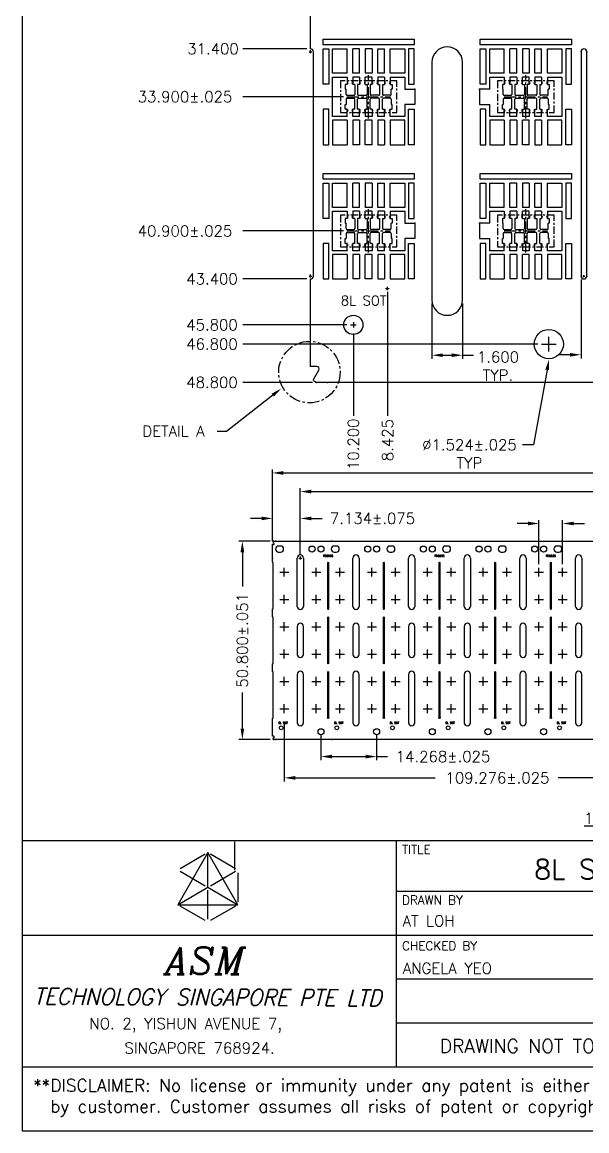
# Model space of a CAD drawing. Extents: x 289 to 470, y -62 to 34.
# Drawn here: x 289.2 to 318.7, y -62.4 to -4.6 of the extents above; entities that cross this region are included whole.
import ezdxf
from ezdxf.enums import TextEntityAlignment as Align

# ---------------------------------------------------------------- set-up
doc = ezdxf.new("R2010")
doc.units = 0
doc.header["$LTSCALE"] = 0.5
doc.header["$MEASUREMENT"] = 0
doc.linetypes.add('CENTER', pattern=[2, 1.25, -0.25, 0.25, -0.25])
doc.linetypes.add('CENTER2', pattern=[1.125, 0.75, -0.125, 0.125, -0.125])
doc.layers.add('1', color=7, linetype='CONTINUOUS')
doc.layers.add('1D', color=4, linetype='CONTINUOUS')
doc.styles.add('ABC', font='ITALIC')
doc.styles.add('RS', font='romans.shx')
doc.styles.add('SIMPLEX', font='SIMPLEX')
doc.styles.get("Standard").update_dxf_attribs({"font": 'SIMPLEX'})

msp = doc.modelspace()

# ---------------------------------------------------------------- linework, layer by layer
at = {"layer": '1'}
for p, q in [((304.942, -5.442), (309.702, -5.442)), ((304.942, -5.742), (304.942, -5.442)), ((309.702, -5.742), (304.942, -5.742)), ((309.702, -5.442), (309.702, -5.742)), ((313.142, -5.442), (317.902, -5.442)), ((313.142, -5.742), (313.142, -5.442)), ((317.902, -5.742), (313.142, -5.742)), ((317.902, -5.442), (317.902, -5.742)), ((304.942, -7.788), (304.942, -5.942)), ((304.942, -5.942), (305.242, -5.942)), ((305.242, -5.942), (305.242, -7.788)), ((305.442, -5.942), (306.197, -5.942)), ((305.442, -7.214), (305.442, -5.942)), ((306.197, -7.214), (306.197, -5.942)), ((306.497, -7.214), (306.497, -5.942)), ((306.847, -5.942), (306.497, -5.942)), ((306.847, -7.214), (306.847, -5.942)), ((307.147, -5.942), (307.147, -7.214)), ((307.497, -5.942), (307.147, -5.942)), ((307.497, -5.942), (307.497, -7.214)), ((307.797, -7.214), (307.797, -5.942)), ((308.147, -7.214), (308.147, -5.942)), ((308.447, -7.214), (308.447, -5.942)), ((308.447, -5.942), (309.202, -5.942)), ((309.202, -5.942), (309.202, -7.214)), ((309.402, -5.942), (309.402, -7.788)), ((309.702, -5.942), (309.402, -5.942)), ((309.702, -7.788), (309.702, -5.942)), ((313.142, -7.788), (313.142, -5.942)), ((313.142, -5.942), (313.442, -5.942)), ((313.442, -5.942), (313.442, -7.788)), ((313.642, -5.942), (314.397, -5.942)), ((313.642, -7.214), (313.642, -5.942)), ((314.397, -7.214), (314.397, -5.942)), ((314.697, -7.214), (314.697, -5.942)), ((315.047, -5.942), (314.697, -5.942)), ((315.047, -7.214), (315.047, -5.942)), ((315.347, -5.942), (315.347, -7.214)), ((315.697, -5.942), (315.347, -5.942)), ((315.697, -5.942), (315.697, -7.214)), ((315.997, -7.214), (315.997, -5.942)), ((316.347, -7.214), (316.347, -5.942)), ((316.647, -7.214), (316.647, -5.942)), ((316.647, -5.942), (317.402, -5.942)), ((317.402, -5.942), (317.402, -7.214)), ((317.902, -5.942), (317.602, -5.942)), ((317.602, -5.942), (317.602, -7.788)), ((317.902, -7.788), (317.902, -5.942)), ((306.197, -7.214), (305.442, -7.214)), ((305.442, -9.47), (305.442, -7.414)), ((305.442, -7.414), (306.197, -7.414)), ((306.197, -7.414), (306.197, -7.795)), ((306.847, -7.214), (306.497, -7.214)), ((306.847, -7.414), (306.497, -7.414)), ((306.497, -7.414), (306.497, -7.795)), ((306.847, -7.414), (306.847, -7.795)), ((307.497, -7.414), (307.147, -7.414)), ((307.147, -7.795), (307.147, -7.414)), ((307.497, -7.795), (307.497, -7.414)), ((308.147, -7.214), (307.797, -7.214)), ((308.147, -7.414), (307.797, -7.414)), ((307.797, -7.414), (307.797, -7.795)), ((308.147, -7.414), (308.147, -7.795)), ((309.202, -7.214), (308.447, -7.214)), ((308.447, -7.414), (309.202, -7.414)), ((308.447, -7.414), (308.447, -7.795)), ((309.202, -7.414), (309.202, -8.042)), ((314.397, -7.214), (313.642, -7.214)), ((313.642, -7.414), (314.397, -7.414)), ((313.642, -8.042), (313.642, -7.414)), ((314.397, -7.414), (314.397, -7.795)), ((315.047, -7.214), (314.697, -7.214)), ((315.047, -7.414), (314.697, -7.414)), ((314.697, -7.414), (314.697, -7.795)), ((315.047, -7.414), (315.047, -7.795)), ((315.697, -7.414), (315.347, -7.414)), ((315.347, -7.795), (315.347, -7.414)), ((315.697, -7.795), (315.697, -7.414)), ((316.347, -7.214), (315.997, -7.214)), ((316.347, -7.414), (315.997, -7.414)), ((315.997, -7.414), (315.997, -7.795)), ((316.347, -7.414), (316.347, -7.795)), ((317.402, -7.214), (316.647, -7.214)), ((316.647, -7.414), (317.402, -7.414)), ((316.647, -7.414), (316.647, -7.795)), ((317.402, -7.414), (317.402, -9.47)), ((305.242, -7.788), (304.942, -7.788)), ((306.197, -7.795), (306.098, -7.795)), ((306.098, -7.795), (306.098, -8.042)), ((306.098, -8.042), (306.147, -8.042)), ((306.147, -8.316), (306.147, -8.042)), ((306.596, -7.795), (306.497, -7.795)), ((306.596, -7.795), (306.596, -8.316)), ((306.847, -7.795), (306.748, -7.795)), ((306.748, -7.795), (306.748, -8.316)), ((307.147, -7.795), (307.246, -7.795)), ((307.246, -7.795), (307.246, -8.267)), ((307.246, -7.795), (307.246, -8.316)), ((307.497, -7.795), (307.398, -7.795)), ((307.398, -7.795), (307.398, -8.316)), ((307.398, -7.795), (307.398, -8.316)), ((307.797, -7.795), (307.896, -7.795)), ((307.896, -7.795), (307.896, -8.316)), ((308.048, -7.795), (308.147, -7.795)), ((308.048, -7.795), (308.048, -8.316)), ((308.447, -7.795), (308.546, -7.795)), ((308.546, -8.042), (308.497, -8.042)), ((308.497, -8.316), (308.497, -8.042)), ((308.546, -7.795), (308.546, -8.042)), ((309.202, -8.042), (309.736, -8.042)), ((309.402, -7.788), (309.702, -7.788)), ((309.736, -8.042), (309.736, -8.842)), ((313.108, -8.042), (313.108, -8.842)), ((313.642, -8.042), (313.108, -8.042)), ((313.442, -7.788), (313.142, -7.788)), ((314.397, -7.795), (314.298, -7.795)), ((314.298, -7.795), (314.298, -8.042)), ((314.298, -8.042), (314.347, -8.042)), ((314.347, -8.316), (314.347, -8.042)), ((314.796, -7.795), (314.697, -7.795)), ((314.796, -7.795), (314.796, -8.316)), ((315.047, -7.795), (314.948, -7.795)), ((314.948, -7.795), (314.948, -8.316)), ((315.347, -7.795), (315.446, -7.795)), ((315.446, -7.795), (315.446, -8.267)), ((315.446, -7.795), (315.446, -8.316)), ((315.697, -7.795), (315.598, -7.795)), ((315.598, -7.795), (315.598, -8.316)), ((315.598, -7.795), (315.598, -8.316)), ((315.997, -7.795), (316.096, -7.795)), ((316.096, -7.795), (316.096, -8.316)), ((316.248, -7.795), (316.347, -7.795)), ((316.248, -7.795), (316.248, -8.316)), ((316.647, -7.795), (316.746, -7.795)), ((316.746, -8.042), (316.697, -8.042)), ((316.697, -8.316), (316.697, -8.042)), ((316.746, -7.795), (316.746, -8.042)), ((317.602, -7.788), (317.902, -7.788)), ((306.147, -8.568), (306.147, -8.842)), ((306.197, -8.366), (306.546, -8.366)), ((306.197, -8.518), (306.546, -8.518)), ((306.596, -9.089), (306.596, -8.568)), ((306.748, -9.089), (306.748, -8.568)), ((306.798, -8.366), (307.196, -8.366)), ((306.798, -8.518), (307.196, -8.518)), ((307.246, -9.089), (307.246, -8.568)), ((307.246, -9.089), (307.246, -8.568)), ((307.398, -9.089), (307.398, -8.568)), ((307.398, -9.089), (307.398, -8.618)), ((307.846, -8.366), (307.448, -8.366)), ((307.846, -8.518), (307.448, -8.518)), ((307.896, -9.089), (307.896, -8.568)), ((308.048, -9.089), (308.048, -8.568)), ((308.447, -8.366), (308.098, -8.366)), ((308.447, -8.518), (308.098, -8.518)), ((308.497, -8.568), (308.497, -8.842)), ((314.347, -8.568), (314.347, -8.842)), ((314.397, -8.366), (314.746, -8.366)), ((314.397, -8.518), (314.746, -8.518)), ((314.796, -9.089), (314.796, -8.568)), ((314.948, -9.089), (314.948, -8.568)), ((314.998, -8.366), (315.396, -8.366)), ((314.998, -8.518), (315.396, -8.518)), ((315.446, -9.089), (315.446, -8.568)), ((315.446, -9.089), (315.446, -8.568)), ((315.598, -9.089), (315.598, -8.568)), ((315.598, -9.089), (315.598, -8.618)), ((316.046, -8.366), (315.648, -8.366)), ((316.046, -8.518), (315.648, -8.518)), ((316.096, -9.089), (316.096, -8.568)), ((316.248, -9.089), (316.248, -8.568)), ((316.647, -8.366), (316.298, -8.366)), ((316.647, -8.518), (316.298, -8.518)), ((316.697, -8.568), (316.697, -8.842)), ((304.942, -9.096), (304.942, -10.942)), ((305.242, -9.096), (304.942, -9.096)), ((305.242, -10.942), (305.242, -9.096)), ((306.098, -9.089), (306.098, -8.842)), ((306.098, -8.842), (306.147, -8.842)), ((306.197, -9.089), (306.098, -9.089)), ((306.197, -9.47), (306.197, -9.089)), ((306.497, -9.47), (306.497, -9.089)), ((306.596, -9.089), (306.497, -9.089)), ((306.847, -9.089), (306.748, -9.089)), ((306.847, -9.47), (306.847, -9.089)), ((307.147, -9.089), (307.147, -9.47)), ((307.147, -9.089), (307.246, -9.089)), ((307.497, -9.089), (307.398, -9.089)), ((307.497, -9.089), (307.497, -9.47)), ((307.797, -9.47), (307.797, -9.089)), ((307.797, -9.089), (307.896, -9.089)), ((308.048, -9.089), (308.147, -9.089)), ((308.147, -9.47), (308.147, -9.089)), ((308.447, -9.47), (308.447, -9.089)), ((308.447, -9.089), (308.546, -9.089)), ((308.546, -8.842), (308.497, -8.842)), ((308.546, -9.089), (308.546, -8.842)), ((309.736, -8.842), (309.202, -8.842)), ((309.202, -8.842), (309.202, -9.47)), ((309.402, -10.942), (309.402, -9.096)), ((309.402, -9.096), (309.702, -9.096)), ((309.702, -9.096), (309.702, -10.942)), ((313.108, -8.842), (313.642, -8.842)), ((313.142, -9.096), (313.142, -10.942)), ((313.442, -9.096), (313.142, -9.096)), ((313.442, -10.942), (313.442, -9.096)), ((313.642, -9.47), (313.642, -8.842)), ((314.298, -9.089), (314.298, -8.842)), ((314.298, -8.842), (314.347, -8.842)), ((314.397, -9.089), (314.298, -9.089)), ((314.397, -9.47), (314.397, -9.089)), ((314.697, -9.47), (314.697, -9.089)), ((314.796, -9.089), (314.697, -9.089)), ((315.047, -9.089), (314.948, -9.089)), ((315.047, -9.47), (315.047, -9.089)), ((315.347, -9.089), (315.347, -9.47)), ((315.347, -9.089), (315.446, -9.089)), ((315.697, -9.089), (315.598, -9.089)), ((315.697, -9.089), (315.697, -9.47)), ((315.997, -9.47), (315.997, -9.089)), ((315.997, -9.089), (316.096, -9.089)), ((316.248, -9.089), (316.347, -9.089)), ((316.347, -9.47), (316.347, -9.089)), ((316.647, -9.47), (316.647, -9.089)), ((316.647, -9.089), (316.746, -9.089)), ((316.746, -8.842), (316.697, -8.842)), ((316.746, -9.089), (316.746, -8.842)), ((317.602, -9.096), (317.902, -9.096)), ((317.602, -10.942), (317.602, -9.096)), ((317.902, -9.096), (317.902, -10.942)), ((306.197, -9.47), (305.442, -9.47)), ((306.197, -9.67), (305.442, -9.67)), ((305.442, -9.67), (305.442, -10.942)), ((306.197, -9.67), (306.197, -10.942)), ((306.847, -9.47), (306.497, -9.47)), ((306.497, -9.67), (306.497, -10.942)), ((306.847, -9.67), (306.497, -9.67)), ((306.847, -9.67), (306.847, -10.942)), ((307.497, -9.47), (307.147, -9.47)), ((307.147, -10.942), (307.147, -9.67)), ((307.497, -10.942), (307.497, -9.67)), ((308.147, -9.47), (307.797, -9.47)), ((307.797, -9.67), (307.797, -10.942)), ((308.147, -9.67), (307.797, -9.67)), ((308.147, -9.67), (308.147, -10.942)), ((309.202, -9.47), (308.447, -9.47)), ((308.447, -9.67), (308.447, -10.942)), ((309.202, -9.67), (308.447, -9.67)), ((309.202, -10.942), (309.202, -9.67)), ((314.397, -9.47), (313.642, -9.47)), ((314.397, -9.67), (313.642, -9.67)), ((313.642, -9.67), (313.642, -10.942)), ((314.397, -9.67), (314.397, -10.942)), ((315.047, -9.47), (314.697, -9.47)), ((314.697, -9.67), (314.697, -10.942)), ((315.047, -9.67), (314.697, -9.67)), ((315.047, -9.67), (315.047, -10.942)), ((315.697, -9.47), (315.347, -9.47)), ((315.347, -10.942), (315.347, -9.67)), ((315.697, -10.942), (315.697, -9.67)), ((316.347, -9.47), (315.997, -9.47)), ((315.997, -9.67), (315.997, -10.942)), ((316.347, -9.67), (315.997, -9.67)), ((316.347, -9.67), (316.347, -10.942)), ((317.402, -9.47), (316.647, -9.47)), ((316.647, -9.67), (316.647, -10.942)), ((317.402, -9.67), (316.647, -9.67)), ((317.402, -10.942), (317.402, -9.67)), ((304.942, -10.942), (305.242, -10.942)), ((305.442, -10.942), (306.197, -10.942)), ((306.847, -10.942), (306.497, -10.942)), ((307.497, -10.942), (307.147, -10.942)), ((308.447, -10.942), (309.202, -10.942)), ((309.702, -10.942), (309.402, -10.942)), ((313.142, -10.942), (313.442, -10.942)), ((313.642, -10.942), (314.397, -10.942)), ((315.047, -10.942), (314.697, -10.942)), ((315.697, -10.942), (315.347, -10.942)), ((316.647, -10.942), (317.402, -10.942)), ((317.902, -10.942), (317.602, -10.942)), ((304.942, -12.442), (309.702, -12.442)), ((304.942, -12.742), (304.942, -12.442)), ((309.702, -12.442), (309.702, -12.742)), ((313.142, -12.442), (317.902, -12.442)), ((313.142, -12.742), (313.142, -12.442)), ((317.902, -12.442), (317.902, -12.742)), ((309.702, -12.742), (304.942, -12.742)), ((304.942, -14.788), (304.942, -12.942)), ((304.942, -12.942), (305.242, -12.942)), ((305.242, -12.942), (305.242, -14.788)), ((305.442, -12.942), (306.197, -12.942)), ((305.442, -14.214), (305.442, -12.942)), ((306.197, -14.214), (306.197, -12.942)), ((306.497, -14.214), (306.497, -12.942)), ((306.847, -12.942), (306.497, -12.942)), ((306.847, -14.214), (306.847, -12.942)), ((307.147, -12.942), (307.147, -14.214)), ((307.497, -12.942), (307.147, -12.942)), ((307.497, -12.942), (307.497, -14.214)), ((307.797, -14.214), (307.797, -12.942)), ((308.147, -14.214), (308.147, -12.942)), ((308.447, -14.214), (308.447, -12.942)), ((308.447, -12.942), (309.202, -12.942)), ((309.202, -12.942), (309.202, -14.214)), ((309.402, -12.942), (309.402, -14.788)), ((309.702, -12.942), (309.402, -12.942)), ((309.702, -14.788), (309.702, -12.942)), ((317.902, -12.742), (313.142, -12.742)), ((313.142, -14.788), (313.142, -12.942)), ((313.142, -12.942), (313.442, -12.942)), ((313.442, -12.942), (313.442, -14.788)), ((313.642, -12.942), (314.397, -12.942)), ((313.642, -14.214), (313.642, -12.942)), ((314.397, -14.214), (314.397, -12.942)), ((314.697, -14.214), (314.697, -12.942)), ((315.047, -12.942), (314.697, -12.942)), ((315.047, -14.214), (315.047, -12.942)), ((315.347, -12.942), (315.347, -14.214)), ((315.697, -12.942), (315.347, -12.942)), ((315.697, -12.942), (315.697, -14.214)), ((315.997, -14.214), (315.997, -12.942)), ((316.347, -14.214), (316.347, -12.942)), ((316.647, -14.214), (316.647, -12.942)), ((316.647, -12.942), (317.402, -12.942)), ((317.402, -12.942), (317.402, -14.214)), ((317.902, -12.942), (317.602, -12.942)), ((317.602, -12.942), (317.602, -14.788)), ((317.902, -14.788), (317.902, -12.942)), ((306.197, -14.214), (305.442, -14.214)), ((305.442, -16.47), (305.442, -14.414)), ((305.442, -14.414), (306.197, -14.414)), ((306.197, -14.414), (306.197, -14.795)), ((306.847, -14.214), (306.497, -14.214)), ((306.847, -14.414), (306.497, -14.414)), ((306.497, -14.414), (306.497, -14.795)), ((306.847, -14.414), (306.847, -14.795)), ((307.497, -14.414), (307.147, -14.414)), ((307.147, -14.795), (307.147, -14.414)), ((307.497, -14.795), (307.497, -14.414)), ((308.147, -14.214), (307.797, -14.214)), ((308.147, -14.414), (307.797, -14.414)), ((307.797, -14.414), (307.797, -14.795)), ((308.147, -14.414), (308.147, -14.795)), ((309.202, -14.214), (308.447, -14.214)), ((308.447, -14.414), (309.202, -14.414)), ((308.447, -14.414), (308.447, -14.795)), ((309.202, -14.414), (309.202, -15.042)), ((314.397, -14.214), (313.642, -14.214)), ((313.642, -14.414), (314.397, -14.414)), ((313.642, -15.042), (313.642, -14.414)), ((314.397, -14.414), (314.397, -14.795)), ((315.047, -14.214), (314.697, -14.214)), ((315.047, -14.414), (314.697, -14.414)), ((314.697, -14.414), (314.697, -14.795)), ((315.047, -14.414), (315.047, -14.795)), ((315.697, -14.414), (315.347, -14.414)), ((315.347, -14.795), (315.347, -14.414)), ((315.697, -14.795), (315.697, -14.414)), ((316.347, -14.214), (315.997, -14.214)), ((316.347, -14.414), (315.997, -14.414)), ((315.997, -14.414), (315.997, -14.795)), ((316.347, -14.414), (316.347, -14.795)), ((317.402, -14.214), (316.647, -14.214)), ((316.647, -14.414), (317.402, -14.414)), ((316.647, -14.414), (316.647, -14.795)), ((317.402, -14.414), (317.402, -16.47)), ((305.242, -14.788), (304.942, -14.788)), ((306.197, -14.795), (306.098, -14.795)), ((306.098, -14.795), (306.098, -15.042)), ((306.596, -14.795), (306.497, -14.795)), ((306.596, -14.795), (306.596, -15.316)), ((306.847, -14.795), (306.748, -14.795)), ((306.748, -14.795), (306.748, -15.316)), ((307.147, -14.795), (307.246, -14.795)), ((307.246, -14.795), (307.246, -15.267)), ((307.246, -14.795), (307.246, -15.316)), ((307.497, -14.795), (307.398, -14.795)), ((307.398, -14.795), (307.398, -15.316)), ((307.398, -14.795), (307.398, -15.316)), ((307.797, -14.795), (307.896, -14.795)), ((307.896, -14.795), (307.896, -15.316)), ((308.048, -14.795), (308.147, -14.795)), ((308.048, -14.795), (308.048, -15.316)), ((308.447, -14.795), (308.546, -14.795)), ((308.546, -14.795), (308.546, -15.042)), ((309.402, -14.788), (309.702, -14.788)), ((313.442, -14.788), (313.142, -14.788)), ((314.397, -14.795), (314.298, -14.795)), ((314.298, -14.795), (314.298, -15.042)), ((314.796, -14.795), (314.697, -14.795)), ((314.796, -14.795), (314.796, -15.316)), ((315.047, -14.795), (314.948, -14.795)), ((314.948, -14.795), (314.948, -15.316)), ((315.347, -14.795), (315.446, -14.795)), ((315.446, -14.795), (315.446, -15.267)), ((315.446, -14.795), (315.446, -15.316)), ((315.697, -14.795), (315.598, -14.795)), ((315.598, -14.795), (315.598, -15.316)), ((315.598, -14.795), (315.598, -15.316)), ((315.997, -14.795), (316.096, -14.795)), ((316.096, -14.795), (316.096, -15.316)), ((316.248, -14.795), (316.347, -14.795)), ((316.248, -14.795), (316.248, -15.316)), ((316.647, -14.795), (316.746, -14.795)), ((316.746, -14.795), (316.746, -15.042)), ((317.602, -14.788), (317.902, -14.788)), ((306.098, -15.042), (306.147, -15.042)), ((306.147, -15.316), (306.147, -15.042)), ((306.147, -15.568), (306.147, -15.842)), ((306.197, -15.366), (306.546, -15.366)), ((306.197, -15.518), (306.546, -15.518)), ((306.596, -16.089), (306.596, -15.568)), ((306.748, -16.089), (306.748, -15.568)), ((306.798, -15.366), (307.196, -15.366)), ((306.798, -15.518), (307.196, -15.518)), ((307.246, -16.089), (307.246, -15.568)), ((307.246, -16.089), (307.246, -15.568)), ((307.398, -16.089), (307.398, -15.568)), ((307.846, -15.366), (307.448, -15.366)), ((307.846, -15.518), (307.448, -15.518)), ((307.896, -16.089), (307.896, -15.568)), ((308.048, -16.089), (308.048, -15.568)), ((308.447, -15.366), (308.098, -15.366)), ((308.447, -15.518), (308.098, -15.518)), ((308.546, -15.042), (308.497, -15.042)), ((308.497, -15.316), (308.497, -15.042)), ((308.497, -15.568), (308.497, -15.842)), ((309.202, -15.042), (309.736, -15.042)), ((309.736, -15.042), (309.736, -15.842)), ((313.108, -15.042), (313.108, -15.842)), ((313.642, -15.042), (313.108, -15.042)), ((314.298, -15.042), (314.347, -15.042)), ((314.347, -15.316), (314.347, -15.042)), ((314.347, -15.568), (314.347, -15.842)), ((314.397, -15.366), (314.746, -15.366)), ((314.397, -15.518), (314.746, -15.518)), ((314.796, -16.089), (314.796, -15.568)), ((314.948, -16.089), (314.948, -15.568)), ((314.998, -15.366), (315.396, -15.366)), ((314.998, -15.518), (315.396, -15.518)), ((315.446, -16.089), (315.446, -15.568)), ((315.446, -16.089), (315.446, -15.568)), ((315.598, -16.089), (315.598, -15.568)), ((316.046, -15.366), (315.648, -15.366)), ((316.046, -15.518), (315.648, -15.518)), ((316.096, -16.089), (316.096, -15.568)), ((316.248, -16.089), (316.248, -15.568)), ((316.647, -15.366), (316.298, -15.366)), ((316.647, -15.518), (316.298, -15.518)), ((316.746, -15.042), (316.697, -15.042)), ((316.697, -15.316), (316.697, -15.042)), ((316.697, -15.568), (316.697, -15.842)), ((304.942, -16.096), (304.942, -17.942)), ((305.242, -16.096), (304.942, -16.096)), ((305.242, -17.942), (305.242, -16.096)), ((306.098, -16.089), (306.098, -15.842)), ((306.098, -15.842), (306.147, -15.842)), ((306.197, -16.089), (306.098, -16.089)), ((306.197, -16.47), (306.197, -16.089)), ((306.497, -16.47), (306.497, -16.089)), ((306.596, -16.089), (306.497, -16.089)), ((306.847, -16.089), (306.748, -16.089)), ((306.847, -16.47), (306.847, -16.089)), ((307.147, -16.089), (307.147, -16.47)), ((307.147, -16.089), (307.246, -16.089)), ((307.398, -16.089), (307.398, -15.618)), ((307.497, -16.089), (307.398, -16.089)), ((307.497, -16.089), (307.497, -16.47)), ((307.797, -16.47), (307.797, -16.089)), ((307.797, -16.089), (307.896, -16.089)), ((308.048, -16.089), (308.147, -16.089)), ((308.147, -16.47), (308.147, -16.089)), ((308.447, -16.47), (308.447, -16.089)), ((308.447, -16.089), (308.546, -16.089)), ((308.546, -15.842), (308.497, -15.842)), ((308.546, -16.089), (308.546, -15.842)), ((309.736, -15.842), (309.202, -15.842)), ((309.202, -15.842), (309.202, -16.47)), ((309.402, -17.942), (309.402, -16.096)), ((309.402, -16.096), (309.702, -16.096)), ((309.702, -16.096), (309.702, -17.942)), ((313.108, -15.842), (313.642, -15.842)), ((313.142, -16.096), (313.142, -17.942)), ((313.442, -16.096), (313.142, -16.096)), ((313.442, -17.942), (313.442, -16.096)), ((313.642, -16.47), (313.642, -15.842)), ((314.298, -16.089), (314.298, -15.842)), ((314.298, -15.842), (314.347, -15.842)), ((314.397, -16.089), (314.298, -16.089)), ((314.397, -16.47), (314.397, -16.089)), ((314.697, -16.47), (314.697, -16.089)), ((314.796, -16.089), (314.697, -16.089)), ((315.047, -16.089), (314.948, -16.089)), ((315.047, -16.47), (315.047, -16.089)), ((315.347, -16.089), (315.347, -16.47)), ((315.347, -16.089), (315.446, -16.089)), ((315.598, -16.089), (315.598, -15.618)), ((315.697, -16.089), (315.598, -16.089)), ((315.697, -16.089), (315.697, -16.47)), ((315.997, -16.47), (315.997, -16.089)), ((315.997, -16.089), (316.096, -16.089)), ((316.248, -16.089), (316.347, -16.089)), ((316.347, -16.47), (316.347, -16.089)), ((316.647, -16.47), (316.647, -16.089)), ((316.647, -16.089), (316.746, -16.089)), ((316.746, -15.842), (316.697, -15.842)), ((316.746, -16.089), (316.746, -15.842)), ((317.602, -16.096), (317.902, -16.096)), ((317.602, -17.942), (317.602, -16.096)), ((317.902, -16.096), (317.902, -17.942)), ((306.197, -16.47), (305.442, -16.47)), ((306.197, -16.67), (305.442, -16.67)), ((305.442, -16.67), (305.442, -17.942)), ((306.197, -16.67), (306.197, -17.942)), ((306.847, -16.47), (306.497, -16.47)), ((306.497, -16.67), (306.497, -17.942)), ((306.847, -16.67), (306.497, -16.67)), ((306.847, -16.67), (306.847, -17.942)), ((307.497, -16.47), (307.147, -16.47)), ((307.147, -17.942), (307.147, -16.67)), ((307.497, -17.942), (307.497, -16.67)), ((308.147, -16.47), (307.797, -16.47)), ((307.797, -16.67), (307.797, -17.942)), ((308.147, -16.67), (307.797, -16.67)), ((308.147, -16.67), (308.147, -17.942)), ((309.202, -16.47), (308.447, -16.47)), ((308.447, -16.67), (308.447, -17.942)), ((309.202, -16.67), (308.447, -16.67)), ((309.202, -17.942), (309.202, -16.67)), ((314.397, -16.47), (313.642, -16.47)), ((314.397, -16.67), (313.642, -16.67)), ((313.642, -16.67), (313.642, -17.942)), ((314.397, -16.67), (314.397, -17.942)), ((315.047, -16.47), (314.697, -16.47)), ((314.697, -16.67), (314.697, -17.942)), ((315.047, -16.67), (314.697, -16.67)), ((315.047, -16.67), (315.047, -17.942)), ((315.697, -16.47), (315.347, -16.47)), ((315.347, -17.942), (315.347, -16.67)), ((315.697, -17.942), (315.697, -16.67)), ((316.347, -16.47), (315.997, -16.47)), ((315.997, -16.67), (315.997, -17.942)), ((316.347, -16.67), (315.997, -16.67)), ((316.347, -16.67), (316.347, -17.942)), ((317.402, -16.47), (316.647, -16.47)), ((316.647, -16.67), (316.647, -17.942)), ((317.402, -16.67), (316.647, -16.67)), ((317.402, -17.942), (317.402, -16.67)), ((304.942, -17.942), (305.242, -17.942)), ((305.442, -17.942), (306.197, -17.942)), ((306.847, -17.942), (306.497, -17.942)), ((307.497, -17.942), (307.147, -17.942)), ((308.447, -17.942), (309.202, -17.942)), ((309.702, -17.942), (309.402, -17.942)), ((313.142, -17.942), (313.442, -17.942)), ((313.642, -17.942), (314.397, -17.942)), ((315.047, -17.942), (314.697, -17.942)), ((315.697, -17.942), (315.347, -17.942)), ((316.647, -17.942), (317.402, -17.942)), ((317.902, -17.942), (317.602, -17.942)), ((302.728, -31.878), (302.624, -31.878)), ((302.624, -32.188), (302.728, -32.188)), ((305.632, -31.878), (305.529, -31.878)), ((305.632, -31.878), (305.529, -31.878)), ((305.529, -32.188), (305.632, -32.188)), ((305.529, -32.188), (305.632, -32.188)), ((308.537, -31.878), (308.433, -31.878)), ((308.537, -31.878), (308.433, -31.878)), ((308.433, -32.188), (308.537, -32.188)), ((308.433, -32.188), (308.537, -32.188)), ((311.441, -31.878), (311.338, -31.878)), ((311.441, -31.878), (311.338, -31.878)), ((311.338, -32.188), (311.441, -32.188)), ((311.338, -32.188), (311.441, -32.188)), ((314.346, -31.878), (314.242, -31.878)), ((314.346, -31.878), (314.242, -31.878)), ((314.242, -32.188), (314.346, -32.188)), ((314.242, -32.188), (314.346, -32.188)), ((317.25, -31.878), (317.147, -31.878)), ((317.25, -31.878), (317.147, -31.878)), ((317.147, -32.188), (317.25, -32.188)), ((317.147, -32.188), (317.25, -32.188)), ((303.592, -35.026), (303.592, -32.501)), ((303.918, -32.501), (303.918, -35.026)), ((306.496, -35.026), (306.496, -32.501)), ((306.822, -32.501), (306.822, -35.026)), ((309.401, -35.026), (309.401, -32.501)), ((309.727, -32.501), (309.727, -35.026)), ((312.306, -35.026), (312.306, -32.501)), ((312.631, -32.501), (312.631, -35.026)), ((315.21, -35.026), (315.21, -32.501)), ((315.536, -32.501), (315.536, -35.026)), ((318.115, -35.026), (318.115, -32.501)), ((318.44, -32.501), (318.44, -35.026)), ((303.592, -36.064), (303.592, -37.53)), ((303.918, -37.53), (303.918, -36.064)), ((306.496, -36.064), (306.496, -37.53)), ((306.822, -37.53), (306.822, -36.064)), ((309.401, -36.064), (309.401, -37.53)), ((309.727, -37.53), (309.727, -36.064)), ((312.306, -36.064), (312.306, -37.53)), ((312.631, -37.53), (312.631, -36.064)), ((315.21, -36.064), (315.21, -37.53)), ((315.536, -37.53), (315.536, -36.064)), ((318.115, -36.064), (318.115, -37.53)), ((318.44, -37.53), (318.44, -36.064)), ((303.592, -38.568), (303.592, -41.092)), ((303.918, -41.092), (303.918, -38.568)), ((306.496, -38.568), (306.496, -41.092)), ((306.822, -41.092), (306.822, -38.568)), ((309.401, -38.568), (309.401, -41.092)), ((309.727, -41.092), (309.727, -38.568)), ((312.306, -38.568), (312.306, -41.092)), ((312.631, -41.092), (312.631, -38.568)), ((315.21, -38.568), (315.21, -41.092)), ((315.536, -41.092), (315.536, -38.568)), ((318.115, -38.568), (318.115, -41.092)), ((318.44, -41.092), (318.44, -38.568))]:
    msp.add_line(p, q, dxfattribs=at)
at = {"layer": '1', "linetype": 'Continuous'}
for p, q in [((318.406, -6.092), (318.406, -17.792)), ((318.706, -17.792), (318.706, -6.092)), ((310.622, -6.642), (310.622, -19.042)), ((312.222, -19.042), (312.222, -6.642))]:
    msp.add_line(p, q, dxfattribs=at)
msp.add_lwpolyline([(329.169, -23.342), (304.577, -23.342), (304.491, -23.292, -0.414214), (304.454, -23.156), (304.72, -22.695, 0.57735), (304.61, -22.504), (304.288, -22.504), (304.288, -17.942, 0.414214), (304.438, -17.792), (304.438, -6.092, 0.414214), (304.288, -5.942), (304.288, -3.942, 0.414214)], format="xyb", dxfattribs=at)
at = {"layer": '1'}
for points in [[(307.797, -5.942), (308.147, -5.942)], [(315.997, -5.942), (316.347, -5.942)], [(307.497, -7.214), (307.147, -7.214)], [(315.697, -7.214), (315.347, -7.214)], [(307.497, -9.67), (307.147, -9.67)], [(315.697, -9.67), (315.347, -9.67)], [(307.797, -10.942), (308.147, -10.942)], [(315.997, -10.942), (316.347, -10.942)], [(307.797, -12.942), (308.147, -12.942)], [(315.997, -12.942), (316.347, -12.942)], [(307.497, -14.214), (307.147, -14.214)], [(315.697, -14.214), (315.347, -14.214)], [(307.497, -16.67), (307.147, -16.67)], [(315.697, -16.67), (315.347, -16.67)], [(307.797, -17.942), (308.147, -17.942)], [(315.997, -17.942), (316.347, -17.942)]]:
    msp.add_lwpolyline(points, dxfattribs=at)
msp.add_lwpolyline([(348.717, -41.968), (302.361, -41.968), (302.344, -41.957, -0.414214), (302.336, -41.93), (302.39, -41.836, 0.57735), (302.368, -41.797), (302.302, -41.797), (302.302, -40.868, 0.414214), (302.333, -40.838), (302.333, -38.456, 0.414214), (302.302, -38.425), (302.302, -38.018, 0.414214), (302.333, -37.988), (302.333, -35.606, 0.414214), (302.302, -35.575), (302.302, -35.168, 0.414214), (302.333, -35.138), (302.333, -32.756, 0.414214), (302.302, -32.725), (302.302, -31.797), (302.368, -31.797, 0.57735), (302.39, -31.758), (302.336, -31.664, -0.414214), (302.344, -31.636), (302.361, -31.626), (348.717, -31.626)], format="xyb", dxfattribs=at)
for points in [[(305.177, -32.756), (305.177, -35.138, 1), (305.238, -35.138), (305.238, -32.756, 1)], [(308.081, -32.756), (308.081, -35.138, 1), (308.142, -35.138), (308.142, -32.756, 1)], [(310.986, -32.756), (310.986, -35.138, 1), (311.047, -35.138), (311.047, -32.756, 1)], [(313.89, -32.756), (313.89, -35.138, 1), (313.951, -35.138), (313.951, -32.756, 1)], [(316.795, -32.756), (316.795, -35.138, 1), (316.856, -35.138), (316.856, -32.756, 1)], [(305.238, -37.988), (305.238, -35.606, 1), (305.177, -35.606), (305.177, -37.988, 1)], [(308.142, -37.988), (308.142, -35.606, 1), (308.081, -35.606), (308.081, -37.988, 1)], [(311.047, -37.988), (311.047, -35.606, 1), (310.986, -35.606), (310.986, -37.988, 1)], [(313.951, -37.988), (313.951, -35.606, 1), (313.89, -35.606), (313.89, -37.988, 1)], [(316.856, -37.988), (316.856, -35.606, 1), (316.795, -35.606), (316.795, -37.988, 1)], [(305.177, -40.838, 1), (305.238, -40.838), (305.238, -38.456, 1), (305.177, -38.456)], [(308.081, -40.838, 1), (308.142, -40.838), (308.142, -38.456, 1), (308.081, -38.456)], [(310.986, -40.838, 1), (311.047, -40.838), (311.047, -38.456, 1), (310.986, -38.456)], [(313.89, -40.838, 1), (313.951, -40.838), (313.951, -38.456, 1), (313.89, -38.456)], [(316.795, -40.838, 1), (316.856, -40.838), (316.856, -38.456, 1), (316.795, -38.456)]]:
    msp.add_lwpolyline(points, format="xyb", close=True, dxfattribs=at)
at = {"layer": '1', "linetype": 'Continuous'}
for centre, radius in [((306.522, -20.342), 0.5), ((316.722, -21.342), 0.762), ((304.368, -32.033), 0.155), ((307.273, -32.033), 0.155), ((310.177, -32.033), 0.155), ((313.082, -32.033), 0.155), ((315.987, -32.033), 0.155)]:
    msp.add_circle(centre, radius, dxfattribs=at)
at = {"layer": '1'}
for centre, radius in [((304.834, -32.033), 0.155), ((307.738, -32.033), 0.155), ((310.643, -32.033), 0.155), ((313.547, -32.033), 0.155), ((316.452, -32.033), 0.155), ((302.757, -41.357), 0.102), ((304.834, -41.56), 0.155), ((305.662, -41.357), 0.102), ((307.738, -41.56), 0.155), ((308.566, -41.357), 0.102), ((310.643, -41.56), 0.155), ((311.471, -41.357), 0.102), ((313.547, -41.56), 0.155), ((314.376, -41.357), 0.102), ((316.452, -41.56), 0.155), ((317.28, -41.357), 0.102)]:
    msp.add_circle(centre, radius, dxfattribs=at)
at = {"layer": '1', "linetype": 'Continuous'}
for centre, radius, start, end in [((311.422, -6.642), 0.8, 0, 180), ((318.556, -6.092), 0.15, 0, 180), ((318.556, -17.792), 0.15, 180, 0), ((311.422, -19.042), 0.8, 180, 0)]:
    msp.add_arc(centre, radius, start, end, dxfattribs=at)
at = {"layer": '1'}
for centre, radius, start, end in [((306.197, -7.717), 0.05, 270, 90), ((306.497, -7.717), 0.05, 90, 270), ((306.847, -7.717), 0.05, 270, 90), ((307.147, -7.717), 0.05, 90, 270), ((307.497, -7.717), 0.05, 270, 90), ((307.797, -7.717), 0.05, 90, 270), ((308.147, -7.717), 0.05, 270, 90), ((308.447, -7.717), 0.05, 90, 270), ((314.397, -7.717), 0.05, 270, 90), ((314.697, -7.717), 0.05, 90, 270), ((315.047, -7.717), 0.05, 270, 90), ((315.347, -7.717), 0.05, 90, 270), ((315.697, -7.717), 0.05, 270, 90), ((315.997, -7.717), 0.05, 90, 270), ((316.347, -7.717), 0.05, 270, 90), ((316.647, -7.717), 0.05, 90, 270), ((306.197, -8.316), 0.05, 180, 270), ((306.197, -8.568), 0.05, 90, 180), ((306.546, -8.316), 0.05, 270, 0), ((306.546, -8.568), 0.05, 360, 90), ((306.798, -8.316), 0.05, 180, 270), ((306.798, -8.568), 0.05, 90, 180), ((307.196, -8.316), 0.05, 270, 360), ((307.196, -8.568), 0.05, 360, 90), ((307.448, -8.316), 0.05, 180, 270), ((307.448, -8.568), 0.05, 90, 180), ((307.846, -8.316), 0.05, 270, 0), ((307.846, -8.568), 0.05, 360, 90), ((308.098, -8.316), 0.05, 180, 270), ((308.098, -8.568), 0.05, 90, 180), ((308.447, -8.316), 0.05, 270, 0), ((308.447, -8.568), 0.05, 0, 90), ((314.397, -8.316), 0.05, 180, 270), ((314.397, -8.568), 0.05, 90, 180), ((314.746, -8.316), 0.05, 270, 0), ((314.746, -8.568), 0.05, 360, 90), ((314.998, -8.316), 0.05, 180, 270), ((314.998, -8.568), 0.05, 90, 180), ((315.396, -8.316), 0.05, 270, 360), ((315.396, -8.568), 0.05, 360, 90), ((315.648, -8.316), 0.05, 180, 270), ((315.648, -8.568), 0.05, 90, 180), ((316.046, -8.316), 0.05, 270, 0), ((316.046, -8.568), 0.05, 360, 90), ((316.298, -8.316), 0.05, 180, 270), ((316.298, -8.568), 0.05, 90, 180), ((316.647, -8.316), 0.05, 270, 0), ((316.647, -8.568), 0.05, 0, 90), ((306.197, -9.167), 0.05, 270, 90), ((306.497, -9.167), 0.05, 90, 270), ((306.847, -9.167), 0.05, 270, 90), ((307.147, -9.167), 0.05, 90, 270), ((307.497, -9.167), 0.05, 270, 90), ((307.797, -9.167), 0.05, 90, 270), ((308.147, -9.167), 0.05, 270, 90), ((308.447, -9.167), 0.05, 90, 270), ((314.397, -9.167), 0.05, 270, 90), ((314.697, -9.167), 0.05, 90, 270), ((315.047, -9.167), 0.05, 270, 90), ((315.347, -9.167), 0.05, 90, 270), ((315.697, -9.167), 0.05, 270, 90), ((315.997, -9.167), 0.05, 90, 270), ((316.347, -9.167), 0.05, 270, 90), ((316.647, -9.167), 0.05, 90, 270), ((306.197, -14.717), 0.05, 270, 90), ((306.497, -14.717), 0.05, 90, 270), ((306.847, -14.717), 0.05, 270, 90), ((307.147, -14.717), 0.05, 90, 270), ((307.497, -14.717), 0.05, 270, 90), ((307.797, -14.717), 0.05, 90, 270), ((308.147, -14.717), 0.05, 270, 90), ((308.447, -14.717), 0.05, 90, 270), ((314.397, -14.717), 0.05, 270, 90), ((314.697, -14.717), 0.05, 90, 270), ((315.047, -14.717), 0.05, 270, 90), ((315.347, -14.717), 0.05, 90, 270), ((315.697, -14.717), 0.05, 270, 90), ((315.997, -14.717), 0.05, 90, 270), ((316.347, -14.717), 0.05, 270, 90), ((316.647, -14.717), 0.05, 90, 270), ((306.197, -15.316), 0.05, 180, 270), ((306.197, -15.568), 0.05, 90, 180), ((306.546, -15.316), 0.05, 270, 0), ((306.546, -15.568), 0.05, 360, 90), ((306.798, -15.316), 0.05, 180, 270), ((306.798, -15.568), 0.05, 90, 180), ((307.196, -15.316), 0.05, 270, 360), ((307.196, -15.568), 0.05, 360, 90), ((307.448, -15.316), 0.05, 180, 270), ((307.448, -15.568), 0.05, 90, 180), ((307.846, -15.316), 0.05, 270, 0), ((307.846, -15.568), 0.05, 360, 90), ((308.098, -15.316), 0.05, 180, 270), ((308.098, -15.568), 0.05, 90, 180), ((308.447, -15.316), 0.05, 270, 0), ((308.447, -15.568), 0.05, 0, 90), ((314.397, -15.316), 0.05, 180, 270), ((314.397, -15.568), 0.05, 90, 180), ((314.746, -15.316), 0.05, 270, 0), ((314.746, -15.568), 0.05, 360, 90), ((314.998, -15.316), 0.05, 180, 270), ((314.998, -15.568), 0.05, 90, 180), ((315.396, -15.316), 0.05, 270, 360), ((315.396, -15.568), 0.05, 360, 90), ((315.648, -15.316), 0.05, 180, 270), ((315.648, -15.568), 0.05, 90, 180), ((316.046, -15.316), 0.05, 270, 0), ((316.046, -15.568), 0.05, 360, 90), ((316.298, -15.316), 0.05, 180, 270), ((316.298, -15.568), 0.05, 90, 180), ((316.647, -15.316), 0.05, 270, 0), ((316.647, -15.568), 0.05, 0, 90), ((306.197, -16.167), 0.05, 270, 90), ((306.497, -16.167), 0.05, 90, 270), ((306.847, -16.167), 0.05, 270, 90), ((307.147, -16.167), 0.05, 90, 270), ((307.497, -16.167), 0.05, 270, 90), ((307.797, -16.167), 0.05, 90, 270), ((308.147, -16.167), 0.05, 270, 90), ((308.447, -16.167), 0.05, 90, 270), ((314.397, -16.167), 0.05, 270, 90), ((314.697, -16.167), 0.05, 90, 270), ((315.047, -16.167), 0.05, 270, 90), ((315.347, -16.167), 0.05, 90, 270), ((315.697, -16.167), 0.05, 270, 90), ((315.997, -16.167), 0.05, 90, 270), ((316.347, -16.167), 0.05, 270, 90), ((316.647, -16.167), 0.05, 90, 270), ((302.624, -32.033), 0.155, 90, 270), ((302.728, -32.033), 0.155, 270, 90), ((303.755, -32.501), 0.163, 0, 180), ((305.529, -32.033), 0.155, 90, 270), ((305.529, -32.033), 0.155, 90, 270), ((305.632, -32.033), 0.155, 270, 90), ((305.632, -32.033), 0.155, 270, 90), ((306.659, -32.501), 0.163, 0, 180), ((308.433, -32.033), 0.155, 90, 270), ((308.433, -32.033), 0.155, 90, 270), ((308.537, -32.033), 0.155, 270, 90), ((308.537, -32.033), 0.155, 270, 90), ((309.564, -32.501), 0.163, 0, 180), ((311.338, -32.033), 0.155, 90, 270), ((311.338, -32.033), 0.155, 90, 270), ((311.441, -32.033), 0.155, 270, 90), ((311.441, -32.033), 0.155, 270, 90), ((312.468, -32.501), 0.163, 0, 180), ((314.242, -32.033), 0.155, 90, 270), ((314.242, -32.033), 0.155, 90, 270), ((314.346, -32.033), 0.155, 270, 90), ((314.346, -32.033), 0.155, 270, 90), ((315.373, -32.501), 0.163, 0, 180), ((317.147, -32.033), 0.155, 90, 270), ((317.147, -32.033), 0.155, 90, 270), ((317.25, -32.033), 0.155, 270, 90), ((317.25, -32.033), 0.155, 270, 90), ((318.278, -32.501), 0.163, 0, 180), ((303.755, -35.026), 0.163, 180, 0), ((306.659, -35.026), 0.163, 180, 0), ((309.564, -35.026), 0.163, 180, 0), ((312.468, -35.026), 0.163, 180, 0), ((315.373, -35.026), 0.163, 180, 0), ((318.278, -35.026), 0.163, 180, 0), ((303.755, -36.064), 0.163, 0, 180), ((306.659, -36.064), 0.163, 0, 180), ((309.564, -36.064), 0.163, 0, 180), ((312.468, -36.064), 0.163, 0, 180), ((315.373, -36.064), 0.163, 0, 180), ((318.278, -36.064), 0.163, 0, 180), ((303.755, -37.53), 0.163, 180, 0), ((306.659, -37.53), 0.163, 180, 0), ((309.564, -37.53), 0.163, 180, 0), ((312.468, -37.53), 0.163, 180, 0), ((315.373, -37.53), 0.163, 180, 0), ((318.278, -37.53), 0.163, 180, 0), ((303.755, -38.568), 0.163, 0, 180), ((306.659, -38.568), 0.163, 0, 180), ((309.564, -38.568), 0.163, 0, 180), ((312.468, -38.568), 0.163, 0, 180), ((315.373, -38.568), 0.163, 0, 180), ((318.278, -38.568), 0.163, 0, 180), ((303.755, -41.092), 0.163, 180, 0), ((306.659, -41.092), 0.163, 180, 0), ((309.564, -41.092), 0.163, 180, 0), ((312.468, -41.092), 0.163, 180, 0), ((315.373, -41.092), 0.163, 180, 0), ((318.278, -41.092), 0.163, 180, 0)]:
    msp.add_arc(centre, radius, start, end, dxfattribs=at)
at = {"layer": '1', "linetype": 'Continuous'}
for p in [(318.406, -6.092), (318.706, -6.092), (318.406, -17.792), (318.706, -17.792), (305.177, -23.342)]:
    msp.add_point(p, dxfattribs=at)
at = {"layer": '1'}
for p in [(309.736, -8.042), (309.736, -8.042), (313.109, -8.042), (313.109, -8.042), (309.736, -15.042), (309.736, -15.042), (313.109, -15.042), (313.109, -15.042), (302.302, -31.797), (302.302, -31.797), (302.302, -31.797), (302.361, -31.626), (302.483, -31.626), (303.755, -31.626), (305.388, -31.626), (302.302, -32.501), (305.177, -40.838), (305.238, -40.838), (308.081, -40.838), (308.142, -40.838), (310.986, -40.838), (311.047, -40.838), (313.89, -40.838), (313.951, -40.838), (316.795, -40.838), (316.856, -40.838), (302.361, -41.968), (302.483, -41.968), (305.388, -41.968)]:
    msp.add_point(p, dxfattribs=at)
at = {"layer": '1', "linetype": 'ByBlock'}
msp.add_point((304.577, -23.342), dxfattribs=at)
at = {"layer": '1D', "color": 7}
for p, q in [((289.241, 33.595), (289.241, -59.062)), ((355.497, -47.252), (289.241, -47.252)), ((308.765, -47.252), (308.765, -59.062)), ((355.497, -49.888), (308.765, -49.888)), ((355.497, -52.181), (289.241, -52.181)), ((355.497, -54.475), (308.765, -54.475)), ((355.497, -56.768), (308.765, -56.768)), ((355.497, -59.062), (289.241, -59.062))]:
    msp.add_line(p, q, dxfattribs=at)
at = {"layer": '1D'}
for p, q in [((304.098, -5.942), (300.749, -5.942)), ((304.213, -6.092), (304.363, -6.092)), ((304.288, -6.167), (304.288, -6.017)), ((306.001, -8.442), (300.749, -8.442)), ((306.001, -15.442), (300.749, -15.442)), ((304.213, -17.792), (304.363, -17.792)), ((304.288, -17.867), (304.288, -17.717)), ((304.098, -17.942), (300.749, -17.942)), ((308.207, -18.442), (308.387, -18.442)), ((308.297, -18.532), (308.297, -18.352)), ((318.406, -17.982), (318.406, -22.09)), ((308.297, -18.622), (308.297, -25.093)), ((310.622, -19.232), (310.622, -22.113)), ((312.222, -19.232), (312.222, -22.113)), ((306.191, -20.342), (300.749, -20.342)), ((306.522, -20.782), (306.522, -25.093)), ((316.152, -21.342), (300.749, -21.342)), ((316.342, -21.342), (317.102, -21.342)), ((316.722, -21.722), (316.722, -20.962)), ((311.192, -21.923), (311.652, -21.923)), ((312.222, -21.923), (312.792, -21.923)), ((317.836, -21.9), (317.266, -21.9)), ((304.387, -23.342), (300.749, -23.342)), ((302.302, -31.614), (302.302, -27.88)), ((302.872, -28.063), (322.418, -28.063)), ((303.755, -32.318), (303.755, -28.851)), ((304.325, -29.034), (322.54, -29.034)), ((301.732, -30.436), (301.162, -30.436)), ((302.302, -31.614), (302.302, -30.253)), ((303.755, -32.318), (303.755, -30.253)), ((304.325, -30.436), (304.895, -30.436)), ((316.208, -32.821), (316.208, -30.518)), ((317.443, -32.821), (317.443, -30.518)), ((315.638, -30.701), (315.068, -30.701)), ((318.013, -30.701), (318.583, -30.701)), ((302.178, -31.626), (300.548, -31.626)), ((300.731, -32.196), (300.731, -33.98)), ((300.731, -41.398), (300.731, -39.506)), ((302.92, -41.133), (302.92, -44.152)), ((302.178, -41.968), (300.548, -41.968)), ((304.834, -41.744), (304.834, -43.038)), ((307.738, -41.744), (307.738, -43.038)), ((305.404, -42.855), (307.168, -42.855)), ((307.738, -42.855), (308.308, -42.855)), ((303.49, -43.969), (310.798, -43.969)), ((324.596, -43.969), (317.206, -43.969))]:
    msp.add_line(p, q, dxfattribs=at)
at = {"layer": '1D', "linetype": 'CENTER'}
for p, q in [((307.322, -9.574), (307.322, -7.311)), ((315.522, -9.574), (315.522, -7.311)), ((306.191, -8.442), (308.454, -8.442)), ((314.391, -8.442), (316.654, -8.442)), ((307.322, -16.574), (307.322, -14.311)), ((315.522, -16.574), (315.522, -14.311)), ((306.191, -15.442), (308.454, -15.442)), ((314.391, -15.442), (316.654, -15.442)), ((302.69, -33.234), (303.15, -33.234)), ((302.92, -33.465), (302.92, -33.004)), ((304.359, -33.234), (304.82, -33.234)), ((304.589, -33.465), (304.589, -33.004)), ((305.594, -33.234), (306.055, -33.234)), ((305.825, -33.465), (305.825, -33.004)), ((307.264, -33.234), (307.724, -33.234)), ((307.494, -33.465), (307.494, -33.004)), ((308.499, -33.234), (308.96, -33.234)), ((308.729, -33.465), (308.729, -33.004)), ((310.168, -33.234), (310.629, -33.234)), ((310.399, -33.465), (310.399, -33.004)), ((311.403, -33.234), (311.864, -33.234)), ((311.634, -33.465), (311.634, -33.004)), ((313.073, -33.234), (313.533, -33.234)), ((313.303, -33.465), (313.303, -33.004)), ((314.308, -33.234), (314.769, -33.234)), ((314.538, -33.465), (314.538, -33.004)), ((315.977, -33.234), (316.438, -33.234)), ((316.208, -33.465), (316.208, -33.004)), ((317.213, -33.234), (317.673, -33.234)), ((317.443, -33.465), (317.443, -33.004)), ((302.69, -34.659), (303.15, -34.659)), ((302.92, -34.89), (302.92, -34.429)), ((304.359, -34.659), (304.82, -34.659)), ((304.589, -34.89), (304.589, -34.429)), ((305.594, -34.659), (306.055, -34.659)), ((305.825, -34.89), (305.825, -34.429)), ((307.264, -34.659), (307.724, -34.659)), ((307.494, -34.89), (307.494, -34.429)), ((308.499, -34.659), (308.96, -34.659)), ((308.729, -34.89), (308.729, -34.429)), ((310.168, -34.659), (310.629, -34.659)), ((310.399, -34.89), (310.399, -34.429)), ((311.403, -34.659), (311.864, -34.659)), ((311.634, -34.89), (311.634, -34.429)), ((313.073, -34.659), (313.533, -34.659)), ((313.303, -34.89), (313.303, -34.429)), ((314.308, -34.659), (314.769, -34.659)), ((314.538, -34.89), (314.538, -34.429)), ((315.977, -34.659), (316.438, -34.659)), ((316.208, -34.89), (316.208, -34.429)), ((317.213, -34.659), (317.673, -34.659)), ((317.443, -34.89), (317.443, -34.429)), ((302.69, -36.084), (303.15, -36.084)), ((302.92, -36.315), (302.92, -35.854)), ((304.359, -36.084), (304.82, -36.084)), ((304.589, -36.315), (304.589, -35.854)), ((305.594, -36.084), (306.055, -36.084)), ((305.825, -36.315), (305.825, -35.854)), ((307.264, -36.084), (307.724, -36.084)), ((307.494, -36.315), (307.494, -35.854)), ((308.499, -36.084), (308.96, -36.084)), ((308.729, -36.315), (308.729, -35.854)), ((310.168, -36.084), (310.629, -36.084)), ((310.399, -36.315), (310.399, -35.854)), ((311.403, -36.084), (311.864, -36.084)), ((311.634, -36.315), (311.634, -35.854)), ((313.073, -36.084), (313.533, -36.084)), ((313.303, -36.315), (313.303, -35.854)), ((314.308, -36.084), (314.769, -36.084)), ((314.538, -36.315), (314.538, -35.854)), ((315.977, -36.084), (316.438, -36.084)), ((316.208, -36.315), (316.208, -35.854)), ((317.213, -36.084), (317.673, -36.084)), ((317.443, -36.315), (317.443, -35.854)), ((302.69, -37.509), (303.15, -37.509)), ((302.92, -37.74), (302.92, -37.279)), ((304.359, -37.509), (304.82, -37.509)), ((304.589, -37.74), (304.589, -37.279)), ((305.594, -37.509), (306.055, -37.509)), ((305.825, -37.74), (305.825, -37.279)), ((307.264, -37.509), (307.724, -37.509)), ((307.494, -37.74), (307.494, -37.279)), ((308.499, -37.509), (308.96, -37.509)), ((308.729, -37.74), (308.729, -37.279)), ((310.168, -37.509), (310.629, -37.509)), ((310.399, -37.74), (310.399, -37.279)), ((311.403, -37.509), (311.864, -37.509)), ((311.634, -37.74), (311.634, -37.279)), ((313.073, -37.509), (313.533, -37.509)), ((313.303, -37.74), (313.303, -37.279)), ((314.308, -37.509), (314.769, -37.509)), ((314.538, -37.74), (314.538, -37.279)), ((315.977, -37.509), (316.438, -37.509)), ((316.208, -37.74), (316.208, -37.279)), ((317.213, -37.509), (317.673, -37.509)), ((317.443, -37.74), (317.443, -37.279)), ((302.92, -39.165), (302.92, -38.704)), ((304.589, -39.165), (304.589, -38.704)), ((305.825, -39.165), (305.825, -38.704)), ((307.494, -39.165), (307.494, -38.704)), ((308.729, -39.165), (308.729, -38.704)), ((310.399, -39.165), (310.399, -38.704)), ((311.634, -39.165), (311.634, -38.704)), ((313.303, -39.165), (313.303, -38.704)), ((314.538, -39.165), (314.538, -38.704)), ((316.208, -39.165), (316.208, -38.704)), ((317.443, -39.165), (317.443, -38.704)), ((302.69, -38.934), (303.15, -38.934)), ((304.359, -38.934), (304.82, -38.934)), ((305.594, -38.934), (306.055, -38.934)), ((307.264, -38.934), (307.724, -38.934)), ((308.499, -38.934), (308.96, -38.934)), ((310.168, -38.934), (310.629, -38.934)), ((311.403, -38.934), (311.864, -38.934)), ((313.073, -38.934), (313.533, -38.934)), ((314.308, -38.934), (314.769, -38.934)), ((315.977, -38.934), (316.438, -38.934)), ((317.213, -38.934), (317.673, -38.934)), ((302.69, -40.359), (303.15, -40.359)), ((302.92, -40.59), (302.92, -40.129)), ((304.359, -40.359), (304.82, -40.359)), ((304.589, -40.59), (304.589, -40.129)), ((305.594, -40.359), (306.055, -40.359)), ((305.825, -40.59), (305.825, -40.129)), ((307.264, -40.359), (307.724, -40.359)), ((307.494, -40.59), (307.494, -40.129)), ((308.499, -40.359), (308.96, -40.359)), ((308.729, -40.59), (308.729, -40.129)), ((310.168, -40.359), (310.629, -40.359)), ((310.399, -40.59), (310.399, -40.129)), ((311.403, -40.359), (311.864, -40.359)), ((311.634, -40.59), (311.634, -40.129)), ((313.073, -40.359), (313.533, -40.359)), ((313.303, -40.59), (313.303, -40.129)), ((314.308, -40.359), (314.769, -40.359)), ((314.538, -40.59), (314.538, -40.129)), ((315.977, -40.359), (316.438, -40.359)), ((316.208, -40.59), (316.208, -40.129)), ((317.213, -40.359), (317.673, -40.359)), ((317.443, -40.59), (317.443, -40.129))]:
    msp.add_line(p, q, dxfattribs=at)
at = {"layer": '1D', "linetype": 'Continuous'}
for p, q in [((318.503, -17.792), (318.61, -17.792)), ((318.556, -17.846), (318.556, -17.739)), ((306.522, -20.201), (306.522, -20.484)), ((306.381, -20.342), (306.664, -20.342)), ((303.673, -32.501), (303.836, -32.501)), ((303.755, -32.42), (303.755, -32.583))]:
    msp.add_line(p, q, dxfattribs=at)
at = {"layer": '1D', "color": 1}
for p, q in [((300.334, -48.782), (300.334, -47.298)), ((298.93, -47.857), (297.357, -50.581)), ((297.488, -48.689), (298.799, -47.932)), ((300.503, -50.581), (298.93, -47.857)), ((298.93, -49.673), (298.93, -47.857)), ((299.061, -47.932), (300.372, -48.689)), ((297.488, -48.841), (298.799, -49.597)), ((299.061, -49.597), (300.372, -48.841)), ((300.503, -48.916), (300.503, -50.43)), ((297.357, -50.581), (298.93, -49.673)), ((298.93, -49.673), (300.503, -50.581)), ((298.93, -51.338), (298.93, -49.824)), ((297.357, -50.581), (300.503, -50.581)), ((298.799, -51.414), (297.488, -50.657)), ((300.372, -50.657), (299.061, -51.414))]:
    msp.add_line(p, q, dxfattribs=at)
at = {"layer": '1D', "color": 2, "linetype": 'CENTER2'}
for points in [[(305.847, -9.267), (308.797, -9.267), (308.797, -7.617), (305.847, -7.617)], [(314.047, -9.267), (316.997, -9.267), (316.997, -7.617), (314.047, -7.617)], [(305.847, -16.267), (308.797, -16.267), (308.797, -14.617), (305.847, -14.617)], [(314.047, -16.267), (316.997, -16.267), (316.997, -14.617), (314.047, -14.617)]]:
    msp.add_lwpolyline(points, close=True, dxfattribs=at)
at = {"layer": '1D'}
for points in [[(316.636, -22.688), (315.924, -26.593), (315.349, -26.593)], [(302.319, -24.006), (299.896, -25.908), (299.412, -25.908)]]:
    msp.add_lwpolyline(points, dxfattribs=at)
at = {"layer": '1D', "color": 7}
msp.add_lwpolyline([(289.241, -59.062), (289.241, -62.377), (355.497, -62.377), (355.497, -59.062)], dxfattribs=at)
at = {"layer": '1D', "linetype": 'CENTER'}
msp.add_circle((304.23, -22.803), 1.603, dxfattribs=at)
at = {"layer": '1D', "linetype": 'Continuous'}
msp.add_point((306.522, -20.342), dxfattribs=at)
msp.add_point((306.522, -20.342), dxfattribs=at)
at = {"layer": '1D'}
for points in [[(311.192, -21.828), (311.192, -22.018), (310.622, -21.923)], [(311.652, -21.828), (311.652, -22.018), (312.222, -21.923)], [(317.836, -21.805), (317.836, -21.995), (318.406, -21.9)], [(316.542, -22.671), (316.738, -22.127), (316.729, -22.705)], [(302.26, -23.931), (302.767, -23.654), (302.377, -24.08)], [(302.872, -27.968), (302.872, -28.158), (302.302, -28.063)], [(304.325, -28.939), (304.325, -29.129), (303.755, -29.034)], [(301.732, -30.341), (301.732, -30.531), (302.302, -30.436)], [(304.325, -30.341), (304.325, -30.531), (303.755, -30.436)], [(315.638, -30.606), (315.638, -30.796), (316.208, -30.701)], [(318.013, -30.606), (318.013, -30.796), (317.443, -30.701)], [(300.636, -32.196), (300.826, -32.196), (300.731, -31.626)], [(300.636, -41.398), (300.826, -41.398), (300.731, -41.968)], [(305.404, -42.76), (305.404, -42.95), (304.834, -42.855)], [(307.168, -42.76), (307.168, -42.95), (307.738, -42.855)], [(303.49, -43.874), (303.49, -44.064), (302.92, -43.969)]]:
    msp.add_solid(points, dxfattribs=at)

# ---------------------------------------------------------------- texts
at = {"layer": '1D', "linetype": 'Continuous'}
for height, p in [(0.5, (305.87, -19.327)), (0.1018, (302.624, -41.15)), (0.1018, (305.529, -41.15)), (0.1018, (308.434, -41.15)), (0.1018, (311.338, -41.15)), (0.1018, (314.243, -41.15)), (0.1018, (317.147, -41.15))]:
    msp.add_text('8L SOT', height=height, dxfattribs=at).set_placement(p)
at = {"layer": '1D', "linetype": 'Continuous', "style": 'RS'}
for p in [(305.207, -32.443), (311.016, -32.443), (316.825, -32.443)]:
    msp.add_text('FD0235', height=0.1018, dxfattribs=at).set_placement(p, align=Align.CENTER)
at = {"layer": '1D', "color": 1, "style": 'SIMPLEX'}
for s, height, p in [('TITLE', 0.4587, (309.066, -47.933)), ('DRAWN BY', 0.4587, (309.066, -50.568)), ('CHECKED BY', 0.4587, (309.066, -52.956)), ('NO. 2, YISHUN AVENUE 7,', 0.57529, (292.742, -57.074)), ('SINGAPORE 768924.', 0.57529, (294.583, -58.347))]:
    msp.add_text(s, height=height, dxfattribs=at).set_placement(p)
at = {"layer": '1D', "color": 4, "style": 'SIMPLEX'}
for s, height, p in [('8L SOT23 MATRIX COL ETCHED, PPF', 1.03207, (315.957, -49.253)), ('AT LOH', 0.5715, (309.09, -51.713)), ('ANGELA YEO', 0.5715, (309.102, -54.183))]:
    msp.add_text(s, height=height, dxfattribs=at).set_placement(p)
at = {"layer": '1D', "color": 1, "style": 'ABC'}
msp.add_text('ASM', height=1.3914, dxfattribs=at).set_placement((298.821, -53.503), align=Align.MIDDLE)
at = {"layer": '1D', "color": 1, "linetype": 'Continuous', "style": 'ABC', "width": 0.738856}
msp.add_text('TECHNOLOGY SINGAPORE PTE LTD', height=0.84886, rotation=359.71729, dxfattribs=at).set_placement((289.844, -55.785), (308.002, -55.875), align=Align.FIT)
at = {"layer": '1D', "color": 1, "style": 'SIMPLEX'}
msp.add_text('DRAWING NOT TO SCALE', height=0.71294, dxfattribs=at).set_placement((322.521, -58.314), align=Align.RIGHT)
at = {"layer": '1D', "char_height": 0.57, "attachment_point": 5, "style": 'SIMPLEX'}
for s, insert in [('\\A1;31.400', (299.202, -5.942)), ('33.900±.025', (297.739, -8.442)), ('40.900±.025', (297.739, -15.442)), ('\\A1;43.400', (299.147, -17.942)), ('\\A1;45.800', (299.147, -20.342)), ('\\A1;46.800', (299.147, -21.342)), ('1.600 \\PTYP.', (314.068, -22.493)), ('\\A1;48.800', (299.147, -23.342)), ('DETAIL A', (297.136, -25.884)), ('%%C1.524±.025\\PTYP', (312.581, -27.072)), ('7.134±.075', (307.522, -30.436)), ('14.268±.025', (311.202, -42.855)), ('109.276±.025', (314.043, -43.969)), ('{\\L192 UNITS/STRIP (ALL LOGO HALF ETCH)}', (326.513, -46.17))]:
    msp.add_mtext(s, dxfattribs=dict(at, insert=insert))
at = {"layer": '1D', "char_height": 0.57, "attachment_point": 5, "rotation": 90, "style": 'SIMPLEX'}
for s, insert in [('10.200', (306.522, -26.568)), ('8.425', (308.312, -26.353)), ('50.800±.051', (300.731, -36.797))]:
    msp.add_mtext(s, dxfattribs=dict(at, insert=insert))
at = {"layer": '1D', "color": 7, "insert": (289.811, -59.681), "char_height": 0.6528, "width": 85.60852, "attachment_point": 1, "style": 'SIMPLEX'}
msp.add_mtext('**DISCLAIMER: No license or immunity under any patent is either granted or implied by the reliance on or use of this drawing\\P  by customer. Customer assumes all risks of patent or copyright infringement by any such reliance or use.', dxfattribs=at)

doc.saveas('drawing.dxf')
